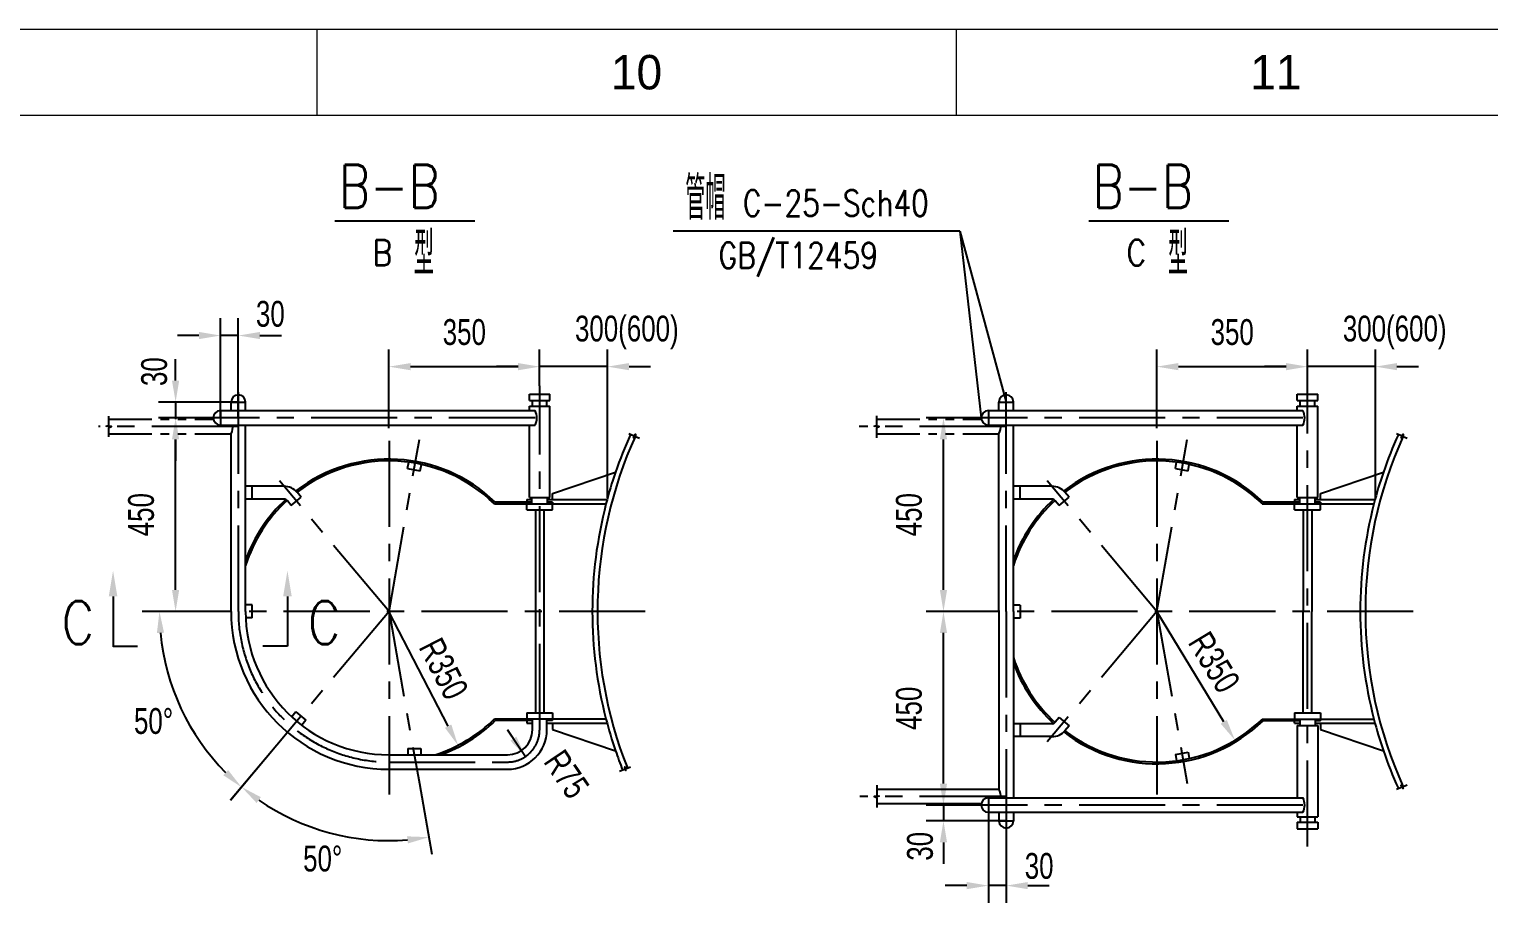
# Model space of a CAD drawing. Extents: x 148 to 221443, y -36682 to 6758.
# Drawn here: x 40855 to 44245, y -5759 to -3729 of the extents above; entities that cross this region are included whole.
import ezdxf
from ezdxf.enums import TextEntityAlignment as Align

# ---------------------------------------------------------------- set-up
doc = ezdxf.new("R2010")
doc.units = 0
doc.header["$LTSCALE"] = 10
doc.header["$MEASUREMENT"] = 0
doc.linetypes.add('CENTERX2', pattern=[4, 2.5, -0.5, 0.5, -0.5])
doc.linetypes.add('PHANTOM', pattern=[2.5, 1.25, -0.25, 0.25, -0.25, 0.25, -0.25])
for name, color, linetype in [('2', 4, 'Continuous'), ('CENTER', 1, 'CENTERX2'), ('DIM', 4, 'Continuous'), ('RED', 7, 'Continuous'), ('WHITE', 7, 'Continuous')]:
    doc.layers.add(name, color=color, linetype=linetype)
doc.layers.add('2（细实线）', color=3, linetype='Continuous', lineweight=20)
doc.layers.add('图框层', color=7, linetype='Continuous', lineweight=15)
doc.styles.add('HZ', font='ROMS.SHX', dxfattribs={"width": 0.75, "bigfont": 'GBCBIG.SHX'})
doc.styles.get("Standard").update_dxf_attribs({"font": 'wison_e.shx', "width": 0.75, "bigfont": 'wison_c.shx'})
doc.styles.add('XW', font='ROMANS.shx', dxfattribs={"width": 0.85})
doc.dimstyles.new('DIM1', dxfattribs={"dimscale": 20, "dimtxt": 3, "dimasz": 2.5, "dimexe": 2, "dimexo": 0, "dimgap": 1, "dimtad": 0, "dimdec": 0, "dimzin": 0, "dimdsep": 46, "dimtxsty": 'Standard', "dimcen": 2, "dimclrd": 3, "dimclre": 3, "dimclrt": 3, "dimadec": 0, "dimazin": 0, "dimtfac": 0.666667, "dimtdec": 0, "dimtofl": 0, "dimtmove": 2, "dimatfit": 1, "dimfxl": 2, "dimtvp": 1.333333, "dimtolj": 1, "dimtzin": 0, "dimarcsym": 0})
doc.dimstyles.new('DIM1$2', dxfattribs={"dimscale": 20, "dimtxt": 3, "dimasz": 2.5, "dimexe": 2, "dimexo": 0, "dimgap": 1, "dimtad": 2, "dimtih": 1, "dimtoh": 1, "dimdec": 0, "dimzin": 0, "dimdsep": 46, "dimtxsty": 'Standard', "dimcen": 2, "dimclrd": 3, "dimclre": 3, "dimclrt": 3, "dimadec": 0, "dimazin": 0, "dimtfac": 0.666667, "dimtdec": 0, "dimtofl": 0, "dimtmove": 2, "dimatfit": 1, "dimfxl": 2, "dimtvp": 1.333333, "dimtolj": 1, "dimtzin": 0, "dimarcsym": 0})

# ---------------------------------------------------------------- blocks, each defined once
blk = doc.blocks.new('*D139')
at = {"layer": 'Defpoints', "color": 0}
for p in [(42957.1, 14089.2), (42799.3, 14044.8), (42957.1, 13784.1)]:
    blk.add_point(p, dxfattribs=at)
at = {"layer": 'DIM', "color": 3, "lineweight": -2}
for p, q in [((42799.3, 14044.8), (42799.3, 14129.2)), ((42957.1, 13784.1), (42957.1, 14129.2)), ((42749.3, 14089.2), (42699.3, 14089.2)), ((43007.1, 14089.2), (43057.1, 14089.2))]:
    blk.add_line(p, q, dxfattribs=at)
at = {"layer": 'DIM', "color": 3}
for points in [[(42749.3, 14080.8), (42749.3, 14097.5), (42799.3, 14089.2)], [(43007.1, 14097.5), (43007.1, 14080.8), (42957.1, 14089.2)]]:
    blk.add_solid(points, dxfattribs=at)
at = {"layer": 'DIM', "color": 3, "insert": (43001.8, 14168.7), "char_height": 60, "attachment_point": 5}
blk.add_mtext('\\A1;300(600)', dxfattribs=at)
blk = doc.blocks.new('*D140')
at = {"layer": 'Defpoints', "color": 0}
for p in [(42799.3, 14089.2), (42799.3, 14044.8), (42449.3, 13945.9)]:
    blk.add_point(p, dxfattribs=at)
at = {"layer": 'DIM', "color": 3, "lineweight": -2}
for p, q in [((42449.3, 13945.9), (42449.3, 14129.2)), ((42799.3, 14044.8), (42799.3, 14129.2)), ((42499.3, 14089.2), (42749.3, 14089.2))]:
    blk.add_line(p, q, dxfattribs=at)
at = {"layer": 'DIM', "color": 3}
for points in [[(42499.3, 14097.5), (42499.3, 14080.8), (42449.3, 14089.2)], [(42749.3, 14080.8), (42749.3, 14097.5), (42799.3, 14089.2)]]:
    blk.add_solid(points, dxfattribs=at)
at = {"layer": 'DIM', "color": 3, "insert": (42624.3, 14169.2), "char_height": 60, "attachment_point": 5}
blk.add_mtext('\\A1;350', dxfattribs=at)
blk = doc.blocks.new('*D141')
at = {"layer": 'Defpoints', "color": 0}
for p in [(41953.6, 13970.1), (42027.4, 13970.1), (42019.8, 13520.1)]:
    blk.add_point(p, dxfattribs=at)
at = {"layer": 'DIM', "color": 3, "lineweight": -2}
for p, q in [((42027.4, 13970.1), (41913.6, 13970.1)), ((41953.6, 13570.1), (41953.6, 13920.1)), ((42019.8, 13520.1), (41913.6, 13520.1))]:
    blk.add_line(p, q, dxfattribs=at)
at = {"layer": 'DIM', "color": 3}
for points in [[(41961.9, 13920.1), (41945.2, 13920.1), (41953.6, 13970.1)], [(41945.2, 13570.1), (41961.9, 13570.1), (41953.6, 13520.1)]]:
    blk.add_solid(points, dxfattribs=at)
at = {"layer": 'DIM', "color": 3, "insert": (41873.6, 13745.1), "char_height": 60, "attachment_point": 5, "rotation": 90}
blk.add_mtext('\\A1;450', dxfattribs=at)
blk = doc.blocks.new('*D142')
at = {"layer": 'Defpoints', "color": 0}
for p in [(44740.9, 14089.2), (44583.1, 14044.8), (44740.9, 13784.1)]:
    blk.add_point(p, dxfattribs=at)
at = {"layer": 'DIM', "color": 3, "lineweight": -2}
for p, q in [((44583.1, 14044.8), (44583.1, 14129.2)), ((44740.9, 13784.1), (44740.9, 14129.2)), ((44533.1, 14089.2), (44483.1, 14089.2)), ((44790.9, 14089.2), (44840.9, 14089.2))]:
    blk.add_line(p, q, dxfattribs=at)
at = {"layer": 'DIM', "color": 3}
for points in [[(44533.1, 14080.8), (44533.1, 14097.5), (44583.1, 14089.2)], [(44790.9, 14097.5), (44790.9, 14080.8), (44740.9, 14089.2)]]:
    blk.add_solid(points, dxfattribs=at)
at = {"layer": 'DIM', "color": 3, "insert": (44785.6, 14168.7), "char_height": 60, "attachment_point": 5}
blk.add_mtext('\\A1;300(600)', dxfattribs=at)
blk = doc.blocks.new('*D143')
at = {"layer": 'Defpoints', "color": 0}
for p in [(44583.1, 14089.2), (44583.1, 14044.8), (44233.1, 13945.9)]:
    blk.add_point(p, dxfattribs=at)
at = {"layer": 'DIM', "color": 3, "lineweight": -2}
for p, q in [((44233.1, 13945.9), (44233.1, 14129.2)), ((44583.1, 14044.8), (44583.1, 14129.2)), ((44283.1, 14089.2), (44533.1, 14089.2))]:
    blk.add_line(p, q, dxfattribs=at)
at = {"layer": 'DIM', "color": 3}
for points in [[(44283.1, 14097.5), (44283.1, 14080.8), (44233.1, 14089.2)], [(44533.1, 14080.8), (44533.1, 14097.5), (44583.1, 14089.2)]]:
    blk.add_solid(points, dxfattribs=at)
at = {"layer": 'DIM', "color": 3, "insert": (44408.1, 14169.2), "char_height": 60, "attachment_point": 5}
blk.add_mtext('\\A1;350', dxfattribs=at)
blk = doc.blocks.new('*D144')
at = {"layer": 'Defpoints', "color": 0}
for p in [(43737.3, 13970.1), (43811.2, 13970.1), (43803.6, 13520.1)]:
    blk.add_point(p, dxfattribs=at)
at = {"layer": 'DIM', "color": 3, "lineweight": -2}
for p, q in [((43811.2, 13970.1), (43697.3, 13970.1)), ((43737.3, 13570.1), (43737.3, 13920.1)), ((43803.6, 13520.1), (43697.3, 13520.1))]:
    blk.add_line(p, q, dxfattribs=at)
at = {"layer": 'DIM', "color": 3}
for points in [[(43745.7, 13920.1), (43729, 13920.1), (43737.3, 13970.1)], [(43729, 13570.1), (43745.7, 13570.1), (43737.3, 13520.1)]]:
    blk.add_solid(points, dxfattribs=at)
at = {"layer": 'DIM', "color": 3, "insert": (43657.3, 13745.1), "char_height": 60, "attachment_point": 5, "rotation": 90}
blk.add_mtext('\\A1;450', dxfattribs=at)
blk = doc.blocks.new('*D145')
at = {"layer": 'Defpoints', "color": 0}
for p in [(44233.1, 13520.1), (44414.5, 13220.8)]:
    blk.add_point(p, dxfattribs=at)
at = {"layer": 'WHITE', "color": 3, "linetype": 'Continuous', "lineweight": -2}
blk.add_line((44388.6, 13263.6), (44233.1, 13520.1), dxfattribs=at)
at = {"layer": 'WHITE', "color": 3}
blk.add_solid([(44381.4, 13259.3), (44395.7, 13267.9), (44414.5, 13220.8)], dxfattribs=at)
at = {"layer": 'WHITE', "color": 3, "insert": (44366.3, 13401.9), "char_height": 60, "attachment_point": 5, "rotation": 301.2187}
blk.add_mtext('\\A1;R350', dxfattribs=at)
blk = doc.blocks.new('*D146')
at = {"layer": 'Defpoints', "color": 0}
for p in [(43737.3, 13520.1), (43740.5, 13520.1), (43811.2, 13070.1)]:
    blk.add_point(p, dxfattribs=at)
at = {"layer": 'WHITE', "color": 3, "linetype": 'Continuous', "lineweight": -2}
for p, q in [((43740.5, 13520.1), (43697.3, 13520.1)), ((43737.3, 13120.1), (43737.3, 13470.1)), ((43811.2, 13070.1), (43697.3, 13070.1))]:
    blk.add_line(p, q, dxfattribs=at)
at = {"layer": 'WHITE', "color": 3}
for points in [[(43745.7, 13470.1), (43729, 13470.1), (43737.3, 13520.1)], [(43729, 13120.1), (43745.7, 13120.1), (43737.3, 13070.1)]]:
    blk.add_solid(points, dxfattribs=at)
at = {"layer": 'WHITE', "color": 3, "insert": (43657.3, 13295.1), "char_height": 60, "attachment_point": 5, "rotation": 90}
blk.add_mtext('\\A1;450', dxfattribs=at)
blk = doc.blocks.new('*D151')
at = {"layer": 'Defpoints', "color": 0}
for p in [(42099.3, 14006.9), (41953.6, 13970.1), (42027.4, 13970.1)]:
    blk.add_point(p, dxfattribs=at)
at = {"layer": 'WHITE', "color": 3, "linetype": 'Continuous', "lineweight": -2}
for p, q in [((41953.6, 14056.9), (41953.6, 14106.9)), ((42099.3, 14006.9), (41913.6, 14006.9)), ((42027.4, 13970.1), (41913.6, 13970.1)), ((41953.6, 13920.1), (41953.6, 13870.1))]:
    blk.add_line(p, q, dxfattribs=at)
at = {"layer": 'WHITE', "color": 3}
for points in [[(41945.2, 14056.9), (41961.9, 14056.9), (41953.6, 14006.9)], [(41961.9, 13920.1), (41945.2, 13920.1), (41953.6, 13970.1)]]:
    blk.add_solid(points, dxfattribs=at)
at = {"layer": 'WHITE', "color": 3, "insert": (41904, 14077.6), "char_height": 60, "attachment_point": 5, "rotation": 90}
blk.add_mtext('\\A1;30', dxfattribs=at)
blk = doc.blocks.new('*D152')
at = {"layer": 'Defpoints', "color": 0}
for p in [(42099.3, 14161.5), (42057.8, 13970.1), (42099.3, 13970.1)]:
    blk.add_point(p, dxfattribs=at)
at = {"layer": 'WHITE', "color": 3, "linetype": 'Continuous', "lineweight": -2}
for p, q in [((42057.8, 13970.1), (42057.8, 14201.5)), ((42099.3, 13970.1), (42099.3, 14201.5)), ((42007.8, 14161.5), (41957.8, 14161.5)), ((42149.3, 14161.5), (42199.3, 14161.5))]:
    blk.add_line(p, q, dxfattribs=at)
at = {"layer": 'WHITE', "color": 3}
for points in [[(42007.8, 14153.2), (42007.8, 14169.8), (42057.8, 14161.5)], [(42149.3, 14169.8), (42149.3, 14153.2), (42099.3, 14161.5)]]:
    blk.add_solid(points, dxfattribs=at)
at = {"layer": 'WHITE', "color": 3, "insert": (42173.7, 14211.6), "char_height": 60, "attachment_point": 5}
blk.add_mtext('\\A1;30', dxfattribs=at)
blk = doc.blocks.new('*D153')
at = {"layer": 'Defpoints', "color": 0}
for p in [(43841.6, 13070.1), (43883.1, 13070.1), (43883.1, 12882.9)]:
    blk.add_point(p, dxfattribs=at)
at = {"layer": 'WHITE', "color": 3, "linetype": 'Continuous', "lineweight": -2}
for p, q in [((43841.6, 13070.1), (43841.6, 12842.9)), ((43883.1, 13070.1), (43883.1, 12842.9)), ((43791.6, 12882.9), (43741.6, 12882.9)), ((43933.1, 12882.9), (43983.1, 12882.9))]:
    blk.add_line(p, q, dxfattribs=at)
at = {"layer": 'WHITE', "color": 3}
for points in [[(43791.6, 12874.6), (43791.6, 12891.2), (43841.6, 12882.9)], [(43933.1, 12891.2), (43933.1, 12874.6), (43883.1, 12882.9)]]:
    blk.add_solid(points, dxfattribs=at)
at = {"layer": 'WHITE', "color": 3, "insert": (43959.6, 12928.3), "char_height": 60, "attachment_point": 5}
blk.add_mtext('\\A1;30', dxfattribs=at)
blk = doc.blocks.new('*D154')
at = {"layer": 'Defpoints', "color": 0}
for p in [(43737.3, 13070.1), (43811.2, 13070.1), (43883.1, 13033.4)]:
    blk.add_point(p, dxfattribs=at)
at = {"layer": 'WHITE', "color": 3, "linetype": 'Continuous', "lineweight": -2}
for p, q in [((43737.3, 13120.1), (43737.3, 13170.1)), ((43811.2, 13070.1), (43697.3, 13070.1)), ((43883.1, 13033.4), (43697.3, 13033.4)), ((43737.3, 12983.4), (43737.3, 12933.4))]:
    blk.add_line(p, q, dxfattribs=at)
at = {"layer": 'WHITE', "color": 3}
for points in [[(43729, 13120.1), (43745.7, 13120.1), (43737.3, 13070.1)], [(43745.7, 12983.4), (43729, 12983.4), (43737.3, 13033.4)]]:
    blk.add_solid(points, dxfattribs=at)
at = {"layer": 'WHITE', "color": 3, "insert": (43683.1, 12974.3), "char_height": 60, "attachment_point": 5, "rotation": 90}
blk.add_mtext('\\A1;30', dxfattribs=at)
blk = doc.blocks.new('*D155')
at = {"layer": 'Defpoints', "color": 0}
for p in [(42449.3, 13520.1), (42609.6, 13209)]:
    blk.add_point(p, dxfattribs=at)
at = {"layer": 'WHITE', "color": 3, "linetype": 'Continuous', "lineweight": -2}
blk.add_line((42586.7, 13253.5), (42449.3, 13520.1), dxfattribs=at)
at = {"layer": 'WHITE', "color": 3}
blk.add_solid([(42579.3, 13249.6), (42594.1, 13257.3), (42609.6, 13209)], dxfattribs=at)
at = {"layer": 'WHITE', "color": 3, "insert": (42576.2, 13386.8), "char_height": 60, "attachment_point": 5, "rotation": 297.2601}
blk.add_mtext('\\A1;R350', dxfattribs=at)
blk = doc.blocks.new('*D159')
at = {"layer": 'Defpoints', "color": 0}
for p in [(42724.3, 13245.1), (42766.3, 13183)]:
    blk.add_point(p, dxfattribs=at)
at = {"layer": 'WHITE', "color": 3, "linetype": 'Continuous', "lineweight": -2}
for p, q in [((42738.3, 13224.4), (42724.3, 13245.1)), ((42724.3, 13245.1), (42766.3, 13183))]:
    blk.add_line(p, q, dxfattribs=at)
at = {"layer": 'WHITE', "color": 3}
blk.add_solid([(42731.4, 13219.8), (42745.2, 13229.1), (42766.3, 13183)], dxfattribs=at)
at = {"layer": 'WHITE', "color": 3, "insert": (42861.9, 13141.7), "char_height": 60, "attachment_point": 5, "rotation": 304.0605}
blk.add_mtext('\\A1;R75', dxfattribs=at)
blk = doc.blocks.new('*D169')
at = {"layer": 'Defpoints', "color": 0}
for p in [(42019.8, 13520.1), (42449.3, 13520.1), (43044.6, 13520.1), (41938.5, 13367.2), (42188.4, 13209.2)]:
    blk.add_point(p, dxfattribs=at)
at = {"layer": 'WHITE', "color": 3, "linetype": 'Continuous', "lineweight": -2}
for p, q in [((42019.8, 13520.1), (41876.1, 13520.1)), ((42188.4, 13209.2), (42080.9, 13081))]:
    blk.add_line(p, q, dxfattribs=at)
blk.add_arc((42449.3, 13520.1), 533.2, 185.3749, 224.6251, dxfattribs=at)
at = {"layer": 'WHITE', "color": 3}
for points in [[(41926.8, 13470.6), (41910.1, 13469.8), (41916.1, 13520.1)], [(42064.2, 13139.5), (42075.5, 13151.7), (42106.6, 13111.7)]]:
    blk.add_solid(points, dxfattribs=at)
at = {"layer": 'WHITE', "color": 3, "insert": (41902.4, 13265.1), "char_height": 60, "attachment_point": 5}
blk.add_mtext('\\A1;50%%d', dxfattribs=at)
blk = doc.blocks.new('*D170')
at = {"layer": 'Defpoints', "color": 0}
for p in [(42449.3, 13520.1), (42449.3, 13520.1), (42188.4, 13209.2), (42519.8, 13120.4), (42238.3, 13031)]:
    blk.add_point(p, dxfattribs=at)
at = {"layer": 'WHITE', "color": 3, "linetype": 'Continuous', "lineweight": -2}
for p, q in [((42188.4, 13209.2), (42081.2, 13081.4)), ((42519.8, 13120.4), (42548.8, 12956.1))]:
    blk.add_line(p, q, dxfattribs=at)
blk.add_arc((42449.3, 13520.1), 532.7, 235.3797, 274.6203, dxfattribs=at)
at = {"layer": 'WHITE', "color": 3}
for points in [[(42151.7, 13088.4), (42141.6, 13075.1), (42106.9, 13112.1)], [(42493.3, 12980.9), (42491.2, 12997.4), (42541.8, 12995.5)]]:
    blk.add_solid(points, dxfattribs=at)
at = {"layer": 'WHITE', "color": 3, "insert": (42295.3, 12945.4), "char_height": 60, "attachment_point": 5}
blk.add_mtext('\\A1;50%%d', dxfattribs=at)
blk = doc.blocks.new('1.5a2')
at = {"layer": '图框层', "ltscale": 10}
for p, q in [((16100.88, 10136.58), (16991.88, 10136.58)), ((16769.13, 10136.58), (16769.13, 10126.58)), ((16843.38, 10136.58), (16843.38, 10126.58)), ((16125.88, 10126.58), (16981.88, 10126.58))]:
    blk.add_line(p, q, dxfattribs=at)
at = {"style": 'HZ'}
for s, p in [('10', (16806.25, 10131.58)), ('11', (16880.5, 10131.58))]:
    blk.add_text(s, height=4, dxfattribs=at).set_placement(p, align=Align.MIDDLE)

msp = doc.modelspace()

# ---------------------------------------------------------------- linework, layer by layer
at = {"color": 3}
for p, q in [((41564.657, -4173.9141), (41889.6145, -4173.9141)), ((43016.7791, -4198.2555), (42350.6403, -4198.2555)), ((43016.7791, -4198.2555), (43124.3741, -4595.2666)), ((43016.7791, -4198.2555), (43066.1227, -4632.0046)), ((43316.3631, -4173.9141), (43641.3206, -4173.9141)), ((41049.5602, -5047.2118), (41049.5602, -5164.1347)), ((41454.686, -5047.2118), (41454.686, -5163.056))]:
    msp.add_line(p, q, dxfattribs=at)
at = {"color": 7}
for p, q in [((41049.5602, -5163.056), (41106.6846, -5163.056)), ((41454.686, -5163.056), (41397.5616, -5163.056))]:
    msp.add_line(p, q, dxfattribs=at)
at = {"color": 3}
for points in [[(42823.5442, -4678.8085), (42823.5442, -4654.5285), (42829.4543, -4652.3339), (42817.3898, -4651.6754), (42823.5317, -4649.4808), (42823.5317, -4627.5067)], [(42247.5132, -4668.7119), (42258.5887, -4673.3295), (42258.4731, -4678.1541), (42262.8576, -4670.2365), (42262.9728, -4675.1574), (42272.4331, -4679.1016)], [(44031.2788, -4668.7119), (44042.3543, -4673.3295), (44042.2388, -4678.1541), (44046.6232, -4670.2365), (44046.7384, -4675.1574), (44056.1987, -4679.1016)], [(42226.4457, -5453.0442), (42237.5608, -5448.5227), (42240.8764, -5452.0293), (42238.4133, -5443.3205), (42241.9605, -5446.7329), (42251.4547, -5442.8708)], [(42823.5442, -5485.4877), (42823.5442, -5509.4808), (42829.4543, -5511.6754), (42817.3898, -5512.3339), (42823.5317, -5514.5285), (42823.5317, -5537.8353)], [(44031.2788, -5495.2974), (44042.3543, -5490.6798), (44042.2388, -5485.8552), (44046.6232, -5493.7728), (44046.7384, -5488.8519), (44056.1987, -5484.9077)]]:
    msp.add_lwpolyline(points, dxfattribs=at)
for points in [[(41059.5602, -5047.2118), (41039.5602, -5047.2118), (41049.5602, -4987.2118)], [(41444.686, -5047.2118), (41464.686, -5047.2118), (41454.686, -4987.2118)]]:
    msp.add_solid(points, dxfattribs=at)
at = {"layer": '2'}
for p, q in [((41340.6084, -4440.6366), (41299.107, -4440.6366)), ((42198.4114, -4512.9846), (42040.6084, -4512.9846)), ((43982.177, -4512.9846), (43824.3741, -4512.9846)), ((41194.8618, -4595.2666), (41194.8618, -4635.2546)), ((42978.6274, -5532.0046), (42978.6274, -5568.7427)), ((43124.3741, -5719.2434), (43082.8727, -5719.2434))]:
    msp.add_line(p, q, dxfattribs=at)
at = {"layer": 'CENTER', "ltscale": 8}
for p, q in [((41340.6084, -5082.0046), (41340.6084, -4572.1551)), ((42040.6084, -5357.0046), (42040.6084, -4557.3347)), ((43124.3741, -5082.0046), (43124.3741, -4572.1551)), ((43824.3741, -5628.2488), (43824.3741, -4557.3347)), ((42029.7742, -4632.0046), (41268.7031, -4632.0046)), ((43813.5398, -4632.0046), (43052.4687, -4632.0046)), ((41339.3781, -4652.0046), (41015.5677, -4652.0046)), ((43123.1438, -4652.0046), (42783.1656, -4652.0046)), ((41690.6084, -5082.0046), (41761.0961, -4682.249)), ((41690.6084, -4685.0692), (41690.6084, -5507.7453)), ((43474.3741, -5082.0046), (43544.8618, -4682.249)), ((43474.3741, -4685.0692), (43474.3741, -5507.7453)), ((41690.6084, -5082.0046), (41436.1474, -4778.7498)), ((43474.3741, -5082.0046), (43219.913, -4778.7498)), ((42285.8714, -5082.0046), (41261.127, -5082.0046)), ((41690.6084, -5082.0046), (41429.6864, -5392.9594)), ((41690.6084, -5082.0046), (41761.0961, -5481.7603)), ((44069.637, -5082.0046), (43044.8927, -5082.0046)), ((43124.3741, -5082.0046), (43124.3741, -5591.8542)), ((43474.3741, -5082.0046), (43219.913, -5385.2595)), ((43474.3741, -5082.0046), (43544.8618, -5481.7603)), ((41690.6084, -5432.0046), (41965.6084, -5432.0046)), ((43123.1438, -5512.0046), (42784.5, -5512.0046)), ((43813.5398, -5532.0046), (43052.4687, -5532.0046))]:
    msp.add_line(p, q, dxfattribs=at)
for centre, radius, start, end in [((41690.6084, -5082.0046), 350, 180, 270), ((41965.6084, -5357.0046), 75, 270, 0)]:
    msp.add_arc(centre, radius, start, end, dxfattribs=at)
at = {"layer": 'DIM'}
msp.add_lwpolyline([(41039.7786, -4676.2935), (41039.7786, -4654.5285), (41045.6887, -4652.3339), (41033.6242, -4651.6754), (41039.7661, -4649.4808), (41039.7661, -4628.2718)], dxfattribs=at)
at = {"layer": 'RED'}
for p, q in [((42016.6084, -4577.0046), (42064.6084, -4577.0046)), ((42016.6084, -4592.0046), (42016.6084, -4577.0046)), ((42064.6084, -4592.0046), (42064.6084, -4577.0046)), ((43800.3741, -4577.0046), (43848.3741, -4577.0046)), ((43800.3741, -4592.0046), (43800.3741, -4577.0046)), ((43848.3741, -4592.0046), (43848.3741, -4577.0046)), ((41323.8584, -4615.2546), (41323.8584, -4595.2666)), ((41357.3584, -4615.2546), (41357.3584, -4595.2666)), ((42016.6084, -4592.0046), (42064.6084, -4592.0046)), ((42016.6084, -4615.2546), (42016.6084, -4604.6219)), ((42016.6084, -4604.6219), (42064.6084, -4604.6219)), ((42023.8584, -4604.6219), (42023.8584, -4592.0046)), ((42057.3584, -4604.6219), (42057.3584, -4592.0046)), ((42064.6084, -4817.0046), (42064.6084, -4604.6219)), ((43107.6241, -4615.2546), (43107.6241, -4595.2666)), ((43141.1241, -4615.2546), (43141.1241, -4595.2666)), ((43800.3741, -4592.0046), (43848.3741, -4592.0046)), ((43800.3741, -4615.2546), (43800.3741, -4604.6219)), ((43800.3741, -4604.6219), (43848.3741, -4604.6219)), ((43807.6241, -4604.6219), (43807.6241, -4592.0046)), ((43841.1241, -4604.6219), (43841.1241, -4592.0046)), ((43848.3741, -4817.0046), (43848.3741, -4604.6219)), ((41299.107, -4615.2546), (42029.7742, -4615.2546)), ((43082.8727, -4615.2546), (43813.5398, -4615.2546)), ((41299.107, -4648.7546), (42029.7742, -4648.7546)), ((41323.8584, -5082.0046), (41323.8584, -4668.7546)), ((41357.3584, -4861.2763), (41357.3584, -4648.7546)), ((42016.6084, -4817.0046), (42016.6084, -4648.7546)), ((43082.8727, -4648.7546), (43813.5398, -4648.7546)), ((43107.6241, -5082.0046), (43107.6241, -4668.7546)), ((43141.1241, -4861.2763), (43141.1241, -4648.7546)), ((43800.3741, -4817.0046), (43800.3741, -4648.7546)), ((41733.7274, -4749.7711), (41736.3346, -4734.9848)), ((41763.2716, -4754.9805), (41765.8788, -4740.1942)), ((43517.493, -4749.7711), (43520.1002, -4734.9848)), ((43547.0372, -4754.9805), (43549.6445, -4740.1942)), ((41733.7274, -4749.7711), (41763.2716, -4754.9805)), ((42070.6084, -4808.0046), (42216.8135, -4758.1901)), ((43517.493, -4749.7711), (43547.0372, -4754.9805)), ((43854.3741, -4808.0046), (44000.5792, -4758.1901)), ((41446.8293, -4791.0033), (41357.3584, -4791.0033)), ((41372.6875, -4821.0033), (41372.6875, -4791.0033)), ((41486.6822, -4816.2692), (41477.0311, -4804.7675)), ((42070.6084, -4822.0046), (42070.6084, -4808.0046)), ((43230.5949, -4791.0033), (43141.1241, -4791.0033)), ((43156.4532, -4821.0033), (43156.4532, -4791.0033)), ((43270.4478, -4816.2692), (43260.7968, -4804.7675)), ((43854.3741, -4822.0046), (43854.3741, -4808.0046)), ((41446.8293, -4821.0033), (41357.3584, -4821.0033)), ((41463.7009, -4835.5528), (41454.4897, -4824.5754)), ((41463.7009, -4835.5528), (41486.6822, -4816.2692)), ((41935.5574, -4832.0046), (42194.6883, -4832.0046)), ((42022.6084, -4828.0046), (41937.185, -4828.0046)), ((42010.6084, -4822.0046), (42022.6084, -4822.0046)), ((42010.6084, -4822.0046), (42010.6084, -4828.0046)), ((42010.6084, -4846.0046), (42010.6084, -4832.0046)), ((42010.6084, -4846.0046), (42070.6084, -4846.0046)), ((42016.6084, -4817.0046), (42064.6084, -4817.0046)), ((42022.6084, -4832.0046), (42022.6084, -4817.0046)), ((42030.6084, -4846.0046), (42030.6084, -5318.0046)), ((42050.6084, -4846.0046), (42050.6084, -5318.0046)), ((42058.6084, -4832.0046), (42058.6084, -4817.0046)), ((42058.6084, -4822.0046), (42197.3255, -4822.0046)), ((42070.6084, -4828.0046), (42058.6084, -4828.0046)), ((42070.6084, -4828.0046), (42070.6084, -4832.0046)), ((42070.6084, -4846.0046), (42070.6084, -4832.0046)), ((43230.5949, -4821.0033), (43141.1241, -4821.0033)), ((43247.4665, -4835.5528), (43238.2553, -4824.5754)), ((43247.4665, -4835.5528), (43270.4478, -4816.2692)), ((43719.323, -4832.0046), (43978.4539, -4832.0046)), ((43806.3741, -4828.0046), (43720.9506, -4828.0046)), ((43794.3741, -4822.0046), (43806.3741, -4822.0046)), ((43794.3741, -4822.0046), (43794.3741, -4828.0046)), ((43794.3741, -4846.0046), (43794.3741, -4832.0046)), ((43794.3741, -4846.0046), (43854.3741, -4846.0046)), ((43800.3741, -4817.0046), (43848.3741, -4817.0046)), ((43806.3741, -4832.0046), (43806.3741, -4817.0046)), ((43814.3741, -4846.0046), (43814.3741, -5082.0046)), ((43834.3741, -4846.0046), (43834.3741, -5082.0046)), ((43842.3741, -4832.0046), (43842.3741, -4817.0046)), ((43842.3741, -4822.0046), (43981.0911, -4822.0046)), ((43854.3741, -4828.0046), (43842.3741, -4828.0046)), ((43854.3741, -4828.0046), (43854.3741, -4832.0046)), ((43854.3741, -4846.0046), (43854.3741, -4832.0046)), ((41357.3584, -5082.0046), (41357.3584, -4861.2763)), ((43141.1241, -5082.0046), (43141.1241, -4861.2763)), ((41372.6875, -5066.6832), (41357.6731, -5066.6832)), ((41372.6875, -5096.6832), (41372.6875, -5066.6832)), ((43107.6241, -5082.0046), (43107.6241, -5495.2546)), ((43141.1241, -5082.0046), (43141.1241, -5323.9462)), ((43156.4532, -5067.3261), (43141.4475, -5067.3261)), ((43156.4532, -5067.3261), (43156.4532, -5097.3261)), ((43814.3741, -5318.0046), (43814.3741, -5082.0046)), ((43834.3741, -5318.0046), (43834.3741, -5082.0046)), ((41372.6875, -5096.6832), (41357.6818, -5096.6832)), ((43156.4532, -5097.3261), (43141.4387, -5097.3261)), ((41474.4551, -5315.6401), (41464.804, -5327.1418)), ((41474.4551, -5315.6401), (41497.4364, -5334.9237)), ((42010.6084, -5318.0046), (42070.6084, -5318.0046)), ((42010.6084, -5318.0046), (42010.6084, -5331.5954)), ((42070.6084, -5318.0046), (42070.6084, -5331.5954)), ((43794.3741, -5318.0046), (43854.3741, -5318.0046)), ((43794.3741, -5318.0046), (43794.3741, -5332.0046)), ((43854.3741, -5318.0046), (43854.3741, -5332.0046)), ((41497.4364, -5334.9237), (41487.7853, -5346.4254)), ((41935.9744, -5331.5954), (42194.5827, -5331.5954)), ((42023.8584, -5335.5954), (41937.6058, -5335.5954)), ((42010.6084, -5335.5954), (42010.6084, -5342.0046)), ((42010.6084, -5342.0046), (42023.8584, -5342.0046)), ((42023.8584, -5357.0046), (42023.8584, -5331.5954)), ((42057.3584, -5357.0046), (42057.3584, -5331.5954)), ((42070.6084, -5335.5954), (42057.3584, -5335.5954)), ((42057.3584, -5342.0046), (42197.3255, -5342.0046)), ((42070.6084, -5335.5954), (42070.6084, -5331.5954)), ((42070.6084, -5342.0046), (42070.6084, -5356.0046)), ((42070.6084, -5356.0046), (42216.8135, -5405.8192)), ((43141.1241, -5323.9462), (43141.1241, -5515.2546)), ((43230.5949, -5343.006), (43141.1241, -5343.006)), ((43156.4532, -5343.006), (43156.4532, -5373.006)), ((43247.4665, -5328.4564), (43238.2553, -5339.4339)), ((43247.4665, -5328.4564), (43270.4478, -5347.7401)), ((43270.4478, -5347.7401), (43260.7968, -5359.2418)), ((43719.323, -5332.0046), (43978.4539, -5332.0046)), ((43806.3741, -5336.0046), (43720.9506, -5336.0046)), ((43794.3741, -5342.0046), (43794.3741, -5336.0046)), ((43794.3741, -5342.0046), (43806.3741, -5342.0046)), ((43800.3741, -5347.0046), (43800.3741, -5515.2546)), ((43800.3741, -5347.0046), (43848.3741, -5347.0046)), ((43806.3741, -5332.0046), (43806.3741, -5347.0046)), ((43842.3741, -5332.0046), (43842.3741, -5347.0046)), ((43854.3741, -5336.0046), (43842.3741, -5336.0046)), ((43842.3741, -5342.0046), (43981.0911, -5342.0046)), ((43848.3741, -5347.0046), (43848.3741, -5559.3874)), ((43854.3741, -5336.0046), (43854.3741, -5332.0046)), ((43854.3741, -5342.0046), (43854.3741, -5356.0046)), ((43854.3741, -5356.0046), (44000.5792, -5405.8192)), ((43230.5949, -5373.006), (43141.1241, -5373.006)), ((41690.6084, -5415.2546), (41965.6084, -5415.2546)), ((41734.3694, -5400.2402), (41764.3694, -5400.2402)), ((41734.3694, -5400.2402), (41734.3694, -5415.2546)), ((41764.3694, -5400.2402), (41764.3694, -5415.2546)), ((43517.493, -5414.2382), (43547.0372, -5409.0288)), ((43517.493, -5414.2382), (43520.1002, -5429.0245)), ((43547.0372, -5409.0288), (43549.6445, -5423.8151)), ((41690.6084, -5448.7546), (41965.6084, -5448.7546)), ((42823.5442, -5495.2546), (43107.6241, -5495.2546)), ((43082.8727, -5515.2546), (43813.5398, -5515.2546)), ((42823.5317, -5528.7546), (43066.441, -5528.7546)), ((43082.8727, -5548.7546), (43813.5398, -5548.7546)), ((43107.6241, -5548.7546), (43107.6241, -5568.7427)), ((43141.1241, -5548.7546), (43141.1241, -5568.7427)), ((43800.3741, -5548.7546), (43800.3741, -5559.3874)), ((43800.3741, -5559.3874), (43848.3741, -5559.3874)), ((43807.6241, -5559.3874), (43807.6241, -5572.0046)), ((43841.1241, -5559.3874), (43841.1241, -5572.0046)), ((43800.3741, -5572.0046), (43848.3741, -5572.0046)), ((43800.3741, -5572.0046), (43800.3741, -5587.0046)), ((43800.3741, -5587.0046), (43848.3741, -5587.0046)), ((43848.3741, -5572.0046), (43848.3741, -5587.0046))]:
    msp.add_line(p, q, dxfattribs=at)
at = {"layer": 'RED', "color": 7, "linetype": 'PHANTOM', "ltscale": 8}
for p, q in [((41039.7661, -4635.2546), (41282.6753, -4635.2546)), ((42823.5317, -4635.2546), (43066.441, -4635.2546)), ((41039.7786, -4668.7546), (41323.8584, -4668.7546)), ((42823.5442, -4668.7546), (43107.6241, -4668.7546))]:
    msp.add_line(p, q, dxfattribs=at)
at = {"layer": 'RED'}
for centre, radius, start, end in [((41340.6084, -4595.2666), 16.75, 0, 180), ((43124.3741, -4595.2666), 16.75, 0, 180), ((41299.107, -4632.0046), 16.75, 90, 270), ((41999.2826, -4632.0046), 34.7893, 331.218563, 28.781437), ((43082.8727, -4632.0046), 16.75, 90, 270), ((43783.0483, -4632.0046), 34.7893, 331.218563, 28.781437), ((41293.3669, -4652.0046), 34.7893, 331.218563, 5.3603593), ((43077.1325, -4652.0046), 34.7893, 331.218563, 5.3603593), ((41690.6084, -5082.0046), 354, 45.8496215, 127.6826508), ((41690.6084, -5082.0046), 350, 45.5846914, 127.611151), ((43474.3741, -5082.0046), 354, 45.8496215, 127.6826508), ((43474.3741, -5082.0046), 350, 45.5846914, 127.611151), ((43162.9341, -5082.0046), 1000, 161.1062293, 165.5224878), ((41446.8293, -4831.0033), 40, 40, 90), ((43230.5949, -4831.0033), 40, 40, 90), ((41690.6084, -5082.0046), 354, 132.6788329, 160.285326), ((41690.6084, -5082.0046), 350, 132.5264962, 162.2025238), ((41446.8293, -4831.0033), 10, 40, 90), ((43474.3741, -5082.0046), 354, 132.6788329, 160.285326), ((43474.3741, -5082.0046), 350, 132.5264962, 162.2025238), ((43230.5949, -4831.0033), 10, 40, 90), ((41690.6084, -5082.0046), 366.75, 180, 270), ((41690.6084, -5082.0046), 333.25, 180, 270), ((44946.6997, -5082.0046), 988, 180, 204.3684396), ((43474.3741, -5082.0046), 350, 197.7974762, 227.4735038), ((43474.3741, -5082.0046), 354, 199.714674, 227.3211671), ((41690.6084, -5082.0046), 350, 287.7974762, 314.5109461), ((41690.6084, -5082.0046), 354, 289.714674, 314.2453845), ((41965.6084, -5357.0046), 91.75, 270, 0), ((41965.6084, -5357.0046), 58.25, 270, 0), ((43162.9341, -5082.0046), 1000, 194.4532983, 198.8937707), ((43230.5949, -5333.006), 10, 270, 320), ((43474.3741, -5082.0046), 354, 232.3173492, 314.1503785), ((43474.3741, -5082.0046), 350, 232.388849, 314.4153086), ((44946.6997, -5082.0046), 1000, 194.4775122, 198.8937707), ((43230.5949, -5333.006), 40, 270, 320), ((43082.8727, -5532.0046), 16.75, 90, 270), ((43077.1325, -5512.0046), 34.7893, 354.6396407, 28.781437), ((43783.0483, -5532.0046), 34.7893, 331.218563, 28.781437), ((43124.3741, -5568.7427), 16.75, 180, 0)]:
    msp.add_arc(centre, radius, start, end, dxfattribs=at)
at = {"layer": 'RED', "color": 7}
for centre, radius, start, end in [((43162.9341, -5082.0046), 988, 155.6315604, 201.6034096), ((43162.9341, -5082.0046), 1000, 155.6945309, 161.1062293), ((44946.6997, -5082.0046), 988, 155.6315604, 180), ((44946.6997, -5082.0046), 1000, 155.6945309, 161.1062293), ((44946.6997, -5082.0046), 1000, 161.1062293, 165.5224878), ((43162.9341, -5082.0046), 1000, 165.5224878, 194.4532983), ((44946.6997, -5082.0046), 1000, 165.5224878, 180), ((44946.6997, -5082.0046), 1000, 180, 194.4775122), ((43162.9341, -5082.0046), 1000, 198.8937707, 201.6098002), ((44946.6997, -5082.0046), 1000, 198.8937707, 204.3054691)]:
    msp.add_arc(centre, radius, start, end, dxfattribs=at)
at = {"layer": 'WHITE', "color": 1, "linetype": 'Continuous'}
for p, q in [((41323.8584, -4595.2666), (41357.3584, -4595.2666)), ((43107.6241, -4595.2666), (43141.1241, -4595.2666)), ((41299.107, -4615.2546), (41299.107, -4648.7546)), ((43082.8727, -4615.2546), (43082.8727, -4648.7546)), ((43082.8727, -5515.2546), (43082.8727, -5548.7546)), ((43107.6241, -5568.7427), (43141.1241, -5568.7427))]:
    msp.add_line(p, q, dxfattribs=at)

# ---------------------------------------------------------------- block references
at = {"layer": '2（细实线）', "xscale": 20, "yscale": 20, "zscale": 20}
msp.add_blockref('1.5a2', (-293859.3155, -206460.0853), dxfattribs=at)

# ---------------------------------------------------------------- texts
at = {"color": 3, "style": 'XW'}
for s, width, p in [('B-B', 0.8, (41807.8172, -4093.5891)), ('B-B', 0.8, (43558.5076, -4093.5891)), ('C', 0.85, (41006.1026, -5107.7736)), ('C', 0.85, (41578.1436, -5107.7736))]:
    msp.add_text(s, height=100, dxfattribs=dict(at, width=width)).set_placement(p, align=Align.MIDDLE_RIGHT)
at = {"color": 3}
for s, height, style, width, p in [('C-25-Sch40', 60, 'XW', 0.8, (42512.6161, -4162.9257)), ('型', 100, 'HZ', 0.65, (41748.3762, -4299.9473)), ('型', 100, 'HZ', 0.65, (43500.0823, -4299.9473)), ('B', 60, 'XW', 0.85, (41652.0005, -4278.1224)), ('C', 60, 'XW', 0.85, (43403.7066, -4278.1224))]:
    msp.add_text(s, height=height, dxfattribs=dict(at, style=style, width=width)).set_placement(p)
at = {"color": 3, "linetype": 'Continuous', "style": 'XW', "width": 0.8}
msp.add_text('GB/T12459', height=60, dxfattribs=at).set_placement((42456.2138, -4284.3784))
at = {"layer": '2', "color": 3, "linetype": 'Continuous', "style": 'HZ', "width": 0.65}
msp.add_text('管帽', height=100, dxfattribs=at).set_placement((42378.7983, -4171.189))

# ---------------------------------------------------------------- dimensions: what is measured, and where the dimension line sits
at = {"layer": 'DIM'}
for base, p1, p2, picture, middle in [((42040.6084, -4512.9846), (41690.6084, -4656.264), (42040.6084, -4557.3347), '*D140', (41865.6084, -4432.9846)), ((43824.3741, -4512.9846), (43474.3741, -4656.264), (43824.3741, -4557.3347), '*D143', (43649.3741, -4432.9846))]:
    dim = msp.add_linear_dim(base=base, p1=p1, p2=p2, text='350', dimstyle='DIM1', dxfattribs=at)
    dim.commit()
    dim.dimension.update_dxf_attribs({"geometry": picture, "text_midpoint": middle, "insert": (-758.6997, -18602.1396)})
for base, p1, p2, picture, middle in [((42198.4114, -4512.9846), (42040.6084, -4557.3347), (42198.4114, -4818.0046), '*D139', (42243.1448, -4433.4624)), ((43982.177, -4512.9846), (43824.3741, -4557.3347), (43982.177, -4818.0046), '*D142', (44026.9104, -4433.4624))]:
    dim = msp.add_linear_dim(base=base, p1=p1, p2=p2, text='300(600)', dimstyle='DIM1', dxfattribs=at)
    dim.commit()
    dim.dimension.update_dxf_attribs({"geometry": picture, "text_midpoint": middle, "dimtype": 160, "insert": (-758.6997, -18602.1396)})
dim = msp.add_linear_dim(base=(41194.8618, -4632.0046), p1=(41261.127, -5082.0046), p2=(41268.7031, -4632.0046), angle=270, dimstyle='DIM1', dxfattribs=at)
dim.commit()
dim.dimension.update_dxf_attribs({"geometry": '*D141', "text_midpoint": (41114.8618, -4857.0046), "dimtype": 160, "insert": (-758.6997, -18602.1396)})
dim = msp.add_linear_dim(base=(42978.6274, -4632.0046), p1=(43044.8927, -5082.0046), p2=(43052.4687, -4632.0046), angle=270, dimstyle='DIM1', dxfattribs=at)
dim.commit()
dim.dimension.update_dxf_attribs({"geometry": '*D144', "text_midpoint": (42898.6274, -4857.0046), "insert": (-758.6997, -18602.1396)})
at = {"layer": 'WHITE', "color": 7, "linetype": 'Continuous'}
dim = msp.add_linear_dim(base=(41340.6084, -4440.6366), p1=(41299.107, -4632.0046), p2=(41340.6084, -4632.0046), text='30', dimstyle='DIM1', dxfattribs=at)
dim.commit()
dim.dimension.update_dxf_attribs({"geometry": '*D152', "text_midpoint": (41414.9709, -4390.5163), "dimtype": 160, "insert": (-758.6997, -18602.1396)})
dim = msp.add_linear_dim(base=(41194.8618, -4632.0046), p1=(41340.6084, -4595.2666), p2=(41268.7031, -4632.0046), angle=90, text='30', dimstyle='DIM1', dxfattribs=at)
dim.commit()
dim.dimension.update_dxf_attribs({"geometry": '*D151', "text_midpoint": (41145.2674, -4524.5057), "dimtype": 160, "insert": (-758.6997, -18602.1396)})
at = {"layer": 'WHITE', "color": 1, "linetype": 'Continuous'}
for base, line1, picture, middle in [((41179.815, -5234.9262), ((42285.8714, -5082.0046), (41261.127, -5082.0046)), '*D169', (41143.7281, -5337.0191)), ((41479.6112, -5571.1511), ((41690.6084, -5082.0046), (41761.0961, -5481.7603)), '*D170', (41536.6034, -5656.7591))]:
    dim = msp.add_angular_dim_2l(base=base, line1=line1, line2=((41690.6084, -5082.0046), (41429.6864, -5392.9594)), dimstyle='DIM1$2', override={"dimtad": 2, "dimtih": 1, "dimtoh": 1, "dimtix": 1}, dxfattribs=at)
    dim.commit()
    dim.dimension.update_dxf_attribs({"geometry": picture, "text_midpoint": middle, "insert": (-758.6997, -18602.1396)})
for center, mpoint, picture, middle in [((41690.6084, -5082.0046), (41850.919, -5393.1325), '*D155', (41817.5091, -5215.3881)), ((43474.3741, -5082.0046), (43655.781, -5381.3231), '*D145', (43607.5697, -5200.2858)), ((41965.6084, -5357.0046), (42007.6135, -5419.1381), '*D159', (42103.2335, -5460.4271))]:
    dim = msp.add_radius_dim(center=center, mpoint=mpoint, dimstyle='DIM1', dxfattribs=at)
    dim.commit()
    dim.dimension.update_dxf_attribs({"geometry": picture, "text_midpoint": middle, "dimtype": 164, "insert": (-758.6997, -18602.1396)})
dim = msp.add_linear_dim(base=(42978.6274, -5082.0046), p1=(43052.4687, -5532.0046), p2=(42981.7601, -5082.0046), angle=90, dimstyle='DIM1', dxfattribs=at)
dim.commit()
dim.dimension.update_dxf_attribs({"geometry": '*D146', "text_midpoint": (42898.6274, -5307.0046), "insert": (-758.6997, -18602.1396)})
dim = msp.add_linear_dim(base=(42978.6274, -5532.0046), p1=(43124.3741, -5568.7427), p2=(43052.4687, -5532.0046), angle=90, text='30', dimstyle='DIM1', dxfattribs=at)
dim.commit()
dim.dimension.update_dxf_attribs({"geometry": '*D154', "text_midpoint": (42924.3814, -5627.8776), "dimtype": 160, "insert": (-758.6997, -18602.1396)})
dim = msp.add_linear_dim(base=(43124.3741, -5719.2434), p1=(43082.8727, -5532.0046), p2=(43124.3741, -5532.0046), text='30', dimstyle='DIM1', dxfattribs=at)
dim.commit()
dim.dimension.update_dxf_attribs({"geometry": '*D153', "text_midpoint": (43200.9456, -5673.8471), "dimtype": 160, "insert": (-758.6997, -18602.1396)})

doc.saveas('drawing.dxf')
